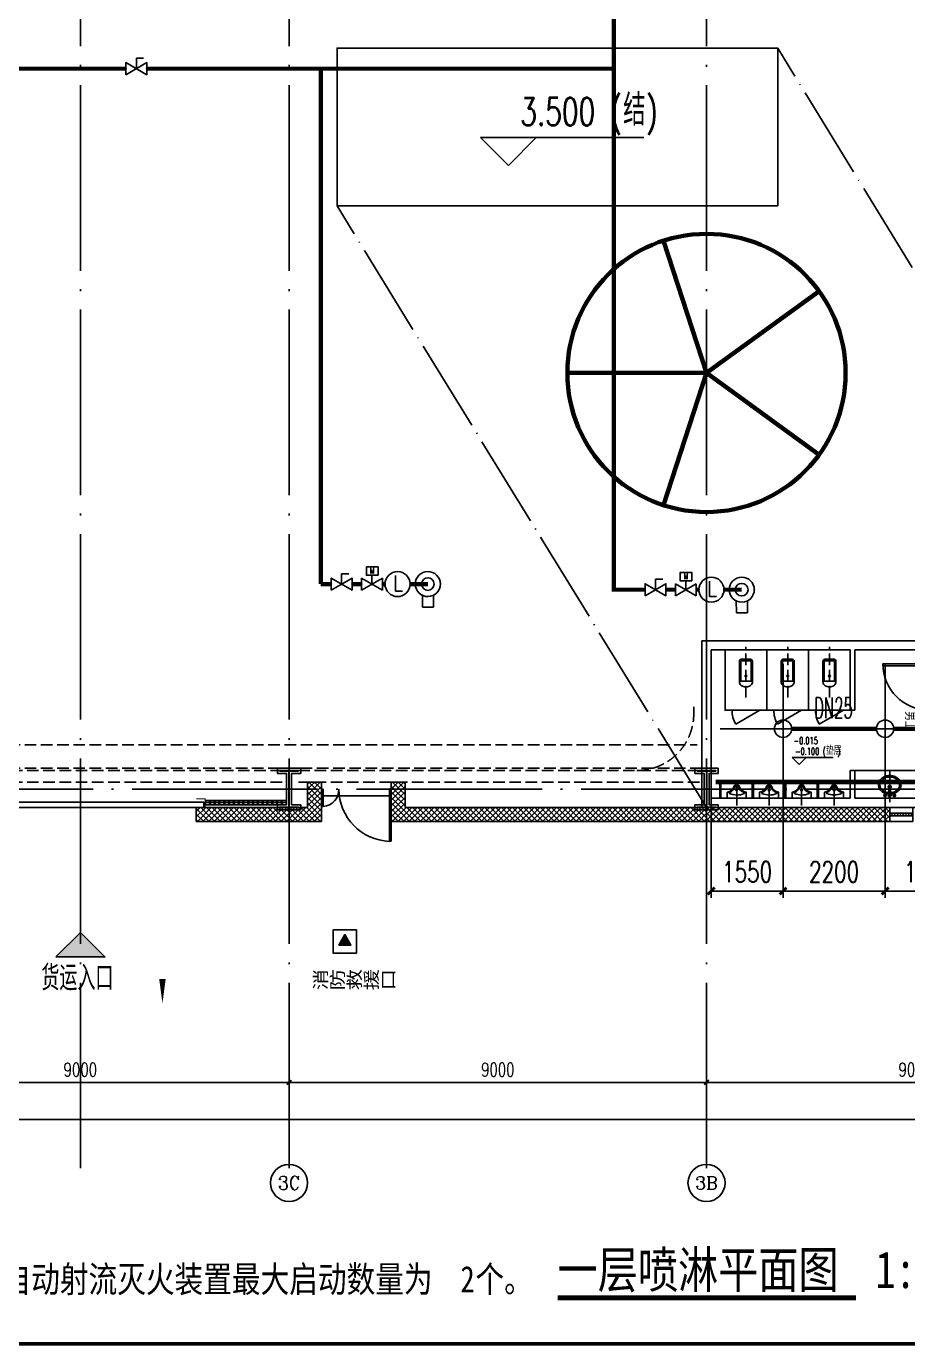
# Model space of a CAD drawing. Extents: x -452079 to 117456, y 3902 to 836955.
# Drawn here: x -152555 to -133557, y 410727 to 439183 of the extents above; entities that cross this region are included whole.
import ezdxf
from ezdxf.enums import TextEntityAlignment as Align

# ---------------------------------------------------------------- set-up
doc = ezdxf.new("R2010")
doc.units = 0
doc.header["$LTSCALE"] = 1000
doc.header["$MEASUREMENT"] = 0
for name, pattern in [('10平面$0$DASH', [0.35, 0.25, -0.1]), ('10平面$1$DOTE', [2.42, 2, -0.2, 0.02, -0.2]), ('CENTER', [2, 1.25, -0.25, 0.25, -0.25]), ('CONTINOUS', [0]), ('DASH', [0.35, 0.25, -0.1]), ('DOTE', [2.42, 2, -0.2, 0.02, -0.2])]:
    doc.linetypes.add(name, pattern=pattern)
for name, color, linetype in [('0-cxFrame', 155, 'Continuous'), ('0-辅助线', 1, 'Continuous'), ('10平面$0$WINDOW', 4, 'Continuous'), ('10平面$1$A-AXIS-DOTE', 14, '10平面$1$DOTE'), ('A-AXIS-D', 1, 'Continuous'), ('A-AXIS-DOTE', 14, 'DOTE'), ('A-AXIS-SYMB', 3, 'Continuous'), ('A-HATCH-2', 251, 'Continuous'), ('A-HRAIL', 173, 'Continuous'), ('A-LIN-V', 9, 'Continuous'), ('A-SFCE', 30, 'Continuous'), ('A-TEXT', 61, 'Continuous'), ('A-WC', 223, 'Continuous'), ('A-WINDOW', 140, 'Continuous'), ('A-云线', 2, 'Continuous'), ('AS-COLN', 6, 'Continuous'), ('AS-WALL', 40, 'Continuous'), ('DIM_喷淋', 6, 'Continuous'), ('EVALVE_喷淋', 7, 'Continuous'), ('FH-tri', 180, 'Continuous'), ('FM_ZF中水', 2, 'Continuous'), ('FM_ZF喷淋', 6, 'Continuous'), ('PUB_HATCH', 8, 'Continuous'), ('PUB_TEXT', 7, 'Continuous'), ('RP-N2-01$0$$0$A-WIND-J', 1, 'Continuous'), ('RP-N2-01$0$A-WIND-J', 3, 'Continuous'), ('S-其他', 3, 'Continuous'), ('SB_ZF喷头', 7, 'Continuous'), ('TEXT_喷淋', 6, 'Continuous'), ('TWT_TEXT', 7, 'Continuous'), ('WALL', 2, 'Continuous'), ('建-标高', 3, 'Continuous')]:
    doc.layers.add(name, color=color, linetype=linetype)
for name, color, linetype, lineweight in [('0-cxText', 131, 'Continuous', 25), ('Gps-ZF喷淋', 6, 'TG_ZP', 60), ('Gps-ZF喷淋中', 6, 'TG_ZP2', 60), ('柱间支撑', 6, 'CENTER', 0)]:
    doc.layers.add(name, color=color, linetype=linetype, lineweight=lineweight)
doc.styles.add('-宋体', font='', dxfattribs={"width": 0.8})
doc.styles.add('_TCH_AXIS', font='COMPLEX', dxfattribs={"bigfont": 'GBCBIG'})
doc.styles.add('_TCH_DIM', font='SIMPLEX', dxfattribs={"width": 0.75, "bigfont": '@1HZTXT'})
doc.styles.add('_TCH_DIM_T3', font='SIMPLEX', dxfattribs={"width": 0.705882, "bigfont": 'GBCBIG'})
doc.styles.add('_TCH_WINDOW', font='SIMPLEX', dxfattribs={"height": 3.5, "bigfont": 'GBCBIG'})
doc.styles.add('_TWT_PIPEDN', font='SIMPLEX', dxfattribs={"width": 0.65, "height": 3.5, "bigfont": 'HZTXT'})
doc.styles.add('A-STANDARD', font='SIMPLEX', dxfattribs={"bigfont": 'GBCBIG'})
doc.styles.add('cx_tuming', font='')
doc.styles.add('cx_tuqian1', font='')
doc.styles.add('HZ', font='SIMPLEX', dxfattribs={"bigfont": 'HZTXT'})
doc.styles.add('TG_LINETYPE', font='SIMPLEX', dxfattribs={"width": 0.8, "height": 3.5, "bigfont": 'HZTXT'})
doc.styles.add('黑体', font='', dxfattribs={"height": 12})
doc.styles.get('-宋体').set_extended_font_data('SimSun')
doc.styles.get('cx_tuming').set_extended_font_data('SimHei')
doc.styles.get('cx_tuqian1').set_extended_font_data('SimSun')
doc.styles.get('黑体').set_extended_font_data('SimHei')
doc.linetypes.add('TG_ZP', pattern='A,3,-0.6,["ZP",TG_LINETYPE,S=0.1,R=0,X=-0.52,Y=-0.15],0', length=3.6)
doc.linetypes.add('TG_ZP2', pattern='A,4,-0.6,["ZP2",TG_LINETYPE,S=0.1,R=0,X=-0.52,Y=-0.15],0', length=4.6)
doc.dimstyles.new('_TCH_ARCH&&100', dxfattribs={"dimtxt": 297.5, "dimasz": 100, "dimexe": 100, "dimexo": 100, "dimgap": 126.25, "dimtad": 1, "dimdec": 0, "dimzin": 0, "dimdsep": 46, "dimtxsty": '_TCH_DIM_T3', "dimblk": 'ARCHTICK', "dimcen": 0.09, "dimclrt": 7, "dimazin": 2, "dimtfac": 1, "dimtdec": 0, "dimtix": 1, "dimtmove": 2, "dimatfit": 3, "dimfxl": 0, "dimtolj": 1, "dimtzin": 0, "dimarcsym": 0})
doc.dimstyles.new('_TCH_ARCH&&150', dxfattribs={"dimtxt": 446.25, "dimasz": 150, "dimexe": 150, "dimexo": 150, "dimgap": 189.375, "dimtad": 1, "dimdec": 0, "dimzin": 0, "dimdsep": 46, "dimtxsty": '_TCH_DIM_T3', "dimblk": 'ARCHTICK', "dimcen": 0.09, "dimclrt": 7, "dimazin": 2, "dimtfac": 1, "dimtdec": 0, "dimtix": 1, "dimtmove": 2, "dimatfit": 3, "dimfxl": 0, "dimtolj": 1, "dimtzin": 0, "dimarcsym": 0})
pattern_1 = [(45, (60, 0), (-60.000061, 60.000061), []), (135, (60, 0), (-60.000061, -60.000061), [])]

# ---------------------------------------------------------------- blocks, each defined once
blk = doc.blocks.new('$VALVE$00000751')
for p, q in [((-53, -108), (-53, -221)), ((53, -221), (53, -108)), ((-53, -221), (53, -221))]:
    blk.add_line(p, q)
blk.add_lwpolyline([(-120, 0, 1), (120, 0, 1), (-120, 0, 1.76642)], format="xyb")
blk.add_circle((0, 0), 60)
for p in [(-120, 0), (120, 0)]:
    blk.add_point(p)
blk = doc.blocks.new('$VALVE$00000558')
for p, q in [((-125, 72), (125, -72)), ((125, 72), (-125, -72)), ((-125, 72), (-125, -72)), ((0, 0), (0, 104)), ((125, 72), (125, -72))]:
    blk.add_line(p, q)
blk.add_lwpolyline([(73, 106), (-66, 106), (-66, 206), (73, 206)], close=True)
for p in [(-125, 0), (125, 0)]:
    blk.add_point(p)
at = {"style": 'HZ', "width": 0.948502}
blk.add_text('M', height=69.3, dxfattribs=at).set_placement((-24, 125), (26, 125), align=Align.FIT)
blk = doc.blocks.new('$VALVE$00000531')
at = {"color": 7}
for p, q in [((-23, 104), (-23, -83)), ((-23, -83), (61, -83))]:
    blk.add_line(p, q, dxfattribs=at)
blk.add_lwpolyline([(-150, 0, 1), (150, 0, 1), (-150, 0, 0.808179)], format="xyb")
for p in [(-150, 0), (150, 0)]:
    blk.add_point(p)
blk = doc.blocks.new('$VALVE$00000437')
for p in [(0, 0), (87, 124)]:
    blk.add_line(p, (0, 124))
blk.add_lwpolyline([(-125, -72), (125, 72), (125, -72), (-125, 72)], close=True)
for p in [(-125, 0), (125, 0)]:
    blk.add_point(p)
blk = doc.blocks.new('A$C089F5A68')
at = {"layer": 'Gps-ZF喷淋', "linetype": 'TG_ZP', "const_width": 90}
for points in [[(0, 497), (224, 497)], [(675, 497), (877, 497)], [(1327, 497), (1384, 497)], [(1924, 497), (2308, 497)]]:
    blk.add_lwpolyline(points, dxfattribs=at)
at = {"layer": 'FM_ZF中水', "xscale": -2.25, "yscale": -2.25, "zscale": 2.25, "rotation": 180.437234267963}
blk.add_blockref('$VALVE$00000751', (2308, 497), dxfattribs=at)
at = {"layer": 'FM_ZF喷淋', "xscale": 1.8, "yscale": 1.8, "zscale": 1.8}
for name, p in [('$VALVE$00000558', (1102, 497)), ('$VALVE$00000437', (449, 497)), ('$VALVE$00000531', (1654, 497))]:
    blk.add_blockref(name, p, dxfattribs=at)
blk = doc.blocks.new('_ArchTick')
at = {"color": 0, "linetype": 'ByBlock', "const_width": 0.4}
blk.add_lwpolyline([(-0.5, -0.5), (0.5, 0.5)], dxfattribs=at)
blk = doc.blocks.new('*D364')
at = {"layer": 'A-AXIS-D', "color": 0, "lineweight": -2, "transparency": 16777216}
for p, q in [((165518, 3326), (165518, 2468)), ((174518, 3326), (174518, 2468)), ((165518, 2568), (174518, 2568))]:
    blk.add_line(p, q, dxfattribs=at)
at = {"layer": 'A-AXIS-D', "color": 0, "lineweight": -2, "transparency": 16777216, "xscale": 100, "yscale": 100, "zscale": 100, "rotation": 180}
blk.add_blockref('_ArchTick', (165518, 2568), dxfattribs=at)
at = {"layer": 'A-AXIS-D', "color": 0, "lineweight": -2, "transparency": 16777216, "xscale": 100, "yscale": 100, "zscale": 100}
blk.add_blockref('_ArchTick', (174518, 2568), dxfattribs=at)
at = {"layer": 'A-AXIS-D', "color": 7, "transparency": 16777216, "insert": (170018, 2843), "char_height": 297.5, "attachment_point": 5, "style": '_TCH_DIM_T3'}
blk.add_mtext('\\A1;9000', dxfattribs=at)
blk = doc.blocks.new('*D365')
at = {"layer": 'A-AXIS-D', "color": 0, "lineweight": -2, "transparency": 16777216}
for p, q in [((174518, 3326), (174518, 2468)), ((183518, 3326), (183518, 2468)), ((174518, 2568), (183518, 2568))]:
    blk.add_line(p, q, dxfattribs=at)
at = {"layer": 'A-AXIS-D', "color": 0, "lineweight": -2, "transparency": 16777216, "xscale": 100, "yscale": 100, "zscale": 100, "rotation": 180}
blk.add_blockref('_ArchTick', (174518, 2568), dxfattribs=at)
at = {"layer": 'A-AXIS-D', "color": 0, "lineweight": -2, "transparency": 16777216, "xscale": 100, "yscale": 100, "zscale": 100}
blk.add_blockref('_ArchTick', (183518, 2568), dxfattribs=at)
at = {"layer": 'A-AXIS-D', "color": 7, "transparency": 16777216, "insert": (179018, 2843), "char_height": 297.5, "attachment_point": 5, "style": '_TCH_DIM_T3'}
blk.add_mtext('\\A1;9000', dxfattribs=at)
blk = doc.blocks.new('*D366')
at = {"layer": 'A-AXIS-D', "color": 0, "lineweight": -2, "transparency": 16777216}
for p, q in [((183518, 3326), (183518, 2468)), ((192518, 3326), (192518, 2468)), ((183518, 2568), (192518, 2568))]:
    blk.add_line(p, q, dxfattribs=at)
at = {"layer": 'A-AXIS-D', "color": 0, "lineweight": -2, "transparency": 16777216, "xscale": 100, "yscale": 100, "zscale": 100, "rotation": 180}
blk.add_blockref('_ArchTick', (183518, 2568), dxfattribs=at)
at = {"layer": 'A-AXIS-D', "color": 0, "lineweight": -2, "transparency": 16777216, "xscale": 100, "yscale": 100, "zscale": 100}
blk.add_blockref('_ArchTick', (192518, 2568), dxfattribs=at)
at = {"layer": 'A-AXIS-D', "color": 7, "transparency": 16777216, "insert": (188018, 2843), "char_height": 297.5, "attachment_point": 5, "style": '_TCH_DIM_T3'}
blk.add_mtext('\\A1;9000', dxfattribs=at)
blk = doc.blocks.new('*D369')
at = {"layer": 'A-AXIS-D', "color": 0, "lineweight": -2, "transparency": 16777216}
for p, q in [((7618, 3226), (7618, 1668)), ((193318, 3226), (193318, 1668)), ((7618, 1768), (193318, 1768))]:
    blk.add_line(p, q, dxfattribs=at)
at = {"layer": 'A-AXIS-D', "color": 0, "lineweight": -2, "transparency": 16777216, "xscale": 100, "yscale": 100, "zscale": 100, "rotation": 180}
blk.add_blockref('_ArchTick', (7618, 1768), dxfattribs=at)
at = {"layer": 'A-AXIS-D', "color": 0, "lineweight": -2, "transparency": 16777216, "xscale": 100, "yscale": 100, "zscale": 100}
blk.add_blockref('_ArchTick', (193318, 1768), dxfattribs=at)
at = {"layer": 'A-AXIS-D', "color": 7, "transparency": 16777216, "insert": (100468, 2043), "char_height": 297.5, "attachment_point": 5, "style": '_TCH_DIM_T3'}
blk.add_mtext('\\A1;185700', dxfattribs=at)
blk = doc.blocks.new('清洁间')
at = {"layer": 'A-AXIS-DOTE', "color": 8, "linetype": 'DASH'}
blk.add_lwpolyline([(2044571, 1694020), (2045331, 1694020)], dxfattribs=at)
at = {"layer": 'A-WC'}
for points in [[(2045106, 1693770), (2045106, 1694270), (2044606, 1694270), (2044606, 1693770)], [(2045056, 1693820), (2045056, 1694220), (2044656, 1694220), (2044656, 1693820)]]:
    blk.add_lwpolyline(points, close=True, dxfattribs=at)
for points in [[(2044828, 1694048), (2044656, 1694220)], [(2044656, 1693820), (2044828, 1693991)], [(2044884, 1694048), (2045056, 1694220)], [(2045056, 1693820), (2044884, 1693991)]]:
    blk.add_lwpolyline(points, dxfattribs=at)
blk.add_circle((2044856, 1694020), 40, dxfattribs=at)
blk = doc.blocks.new('厕卫')
at = {"layer": 'A-AXIS-DOTE', "color": 8, "linetype": 'DASH'}
blk.add_line((50, -823), (50, 272), dxfattribs=at)
at = {"layer": 'A-WC'}
for p, q in [((-60, -40), (-60, -470)), ((150, -30), (-50, -30)), ((160, -470), (160, -40)), ((190, -470), (-90, -470)), ((350, -1097), (-170, -1397))]:
    blk.add_line(p, q, dxfattribs=at)
blk.add_lwpolyline([(-400, 203), (-400, -1097), (500, -1097), (500, 203)], close=True, dxfattribs=at)
blk.add_lwpolyline([(190, -40, 0.414214), (150, 0), (-50, 0, 0.414214), (-90, -40), (-90, -480, 0.414214), (20, -590), (80, -590, 0.414214), (190, -480)], format="xyb", close=True, dxfattribs=at)
blk.add_circle((50, -359), 20, dxfattribs=at)
for centre, radius, start, end in [((-50, -40), 10, 90, 180), ((150, -40), 10, 0, 90), ((350, -1097), 600, 180, 209.9999)]:
    blk.add_arc(centre, radius, start, end, dxfattribs=at)
for p in [(50, 0), (50, -359)]:
    blk.add_point(p, dxfattribs=at)
blk = doc.blocks.new('$lvtry$00000224')
at = {"color": 0}
for p, q in [((-363, 0), (-363, -300)), ((-338, 0), (-363, 0)), ((-338, 0), (-338, -300)), ((337, 0), (337, -300)), ((362, 0), (337, 0)), ((362, 0), (362, -300)), ((-338, -300), (-363, -300)), ((362, -300), (337, -300))]:
    blk.add_line(p, q, dxfattribs=at)
at = {"color": 0, "elevation": 0}
blk.add_lwpolyline([(-205, -131), (-205, 0), (205, 0), (205, -131, 0.268068), (51, -263, -0.317765), (0, -300, -0.317765), (-51, -263, 0.268068)], format="xyb", close=True, dxfattribs=at)
at = {"color": 0}
blk.add_circle((0, -182, 0), 20, dxfattribs=at)
for centre, radius, start, end in [((-152, -115, 0), 10, 114.1084, 248.1394), ((5, -466, 0), 395, 66.6675, 114.1084), ((-243, -341, 0), 233, 19.2639, 68.1394), ((0, -256, 0), 24, 199.2639, 269.4998), ((0, -256, 0), 24, 270.5002, 340.7361), ((243, -341, 0), 233, 110.4941, 160.7361), ((158, -113, 0), 10, 290.4941, 66.6675)]:
    blk.add_arc(centre, radius, start, end, dxfattribs=at)
blk.add_point((0, -182, 0), dxfattribs=at)
at = {"layer": 'A-AXIS-DOTE', "color": 8}
blk.add_lwpolyline([(0, 153), (0, -367)], dxfattribs=at)
blk = doc.blocks.new('小便器')
at = {"layer": 'A-WC', "xscale": -1, "rotation": 89.99999999999999}
blk.add_blockref('$lvtry$00000224', (2044606, 1695654), dxfattribs=at)
blk = doc.blocks.new('343243')
at = {"layer": '10平面$1$A-AXIS-DOTE', "color": 8}
blk.add_lwpolyline([(-137039, 783550), (-137039, 784210)], dxfattribs=at)
at = {"layer": 'A-WC'}
for p, q in [((-137176, 783694), (-137103, 783694)), ((-137139, 783657), (-137139, 783731)), ((-137084, 783875), (-136994, 783875)), ((-137071, 783707), (-137056, 783814)), ((-137064, 783668), (-137071, 783707)), ((-137064, 783668), (-137056, 783814)), ((-137064, 783668), (-137014, 783668)), ((-137063, 783687), (-137015, 783687)), ((-137056, 783814), (-137022, 783814)), ((-137056, 783804), (-137022, 783804)), ((-137039, 783830), (-137039, 783920)), ((-137014, 783668), (-137022, 783814)), ((-137008, 783707), (-137022, 783814)), ((-137014, 783668), (-137008, 783707)), ((-136976, 783694), (-136903, 783694)), ((-136939, 783657), (-136939, 783731))]:
    blk.add_line(p, q, dxfattribs=at)
for points in [[(-137069, 783721, -0.055034), (-137132, 783735, -0.088849), (-137208, 783776, -0.104988), (-137263, 783843, -0.12017), (-137282, 783920, -0.12017), (-137263, 783997, -0.104988), (-137208, 784064, -0.088849), (-137132, 784105, -0.080052), (-137039, 784120, -0.080052)], [(-137065, 783751, -0.056066), (-137123, 783763, -0.088849), (-137190, 783800, -0.104988), (-137237, 783857, -0.12017), (-137252, 783920, -0.12017), (-137237, 783983, -0.104988), (-137190, 784040, -0.088849), (-137123, 784077, -0.080052), (-137039, 784090, -0.080052)], [(-137039, 784120, -0.080052), (-136946, 784105, -0.088849), (-136870, 784064, -0.104988), (-136815, 783997, -0.12017), (-136796, 783920, -0.12017), (-136815, 783843, -0.104988), (-136870, 783776, -0.088849), (-136946, 783735, -0.055034), (-137010, 783721, -0.080052)], [(-137039, 784090, -0.080052), (-136956, 784077, -0.088849), (-136889, 784040, -0.104988), (-136842, 783983, -0.12017), (-136826, 783920, -0.12017), (-136842, 783857, -0.104988), (-136889, 783800, -0.088849), (-136956, 783763, -0.056066), (-137014, 783751, -0.080052)]]:
    blk.add_lwpolyline(points, format="xyb", dxfattribs=at)
for centre, radius in [((-137139, 783694), 25), ((-137139, 783694), 15), ((-137039, 783875), 30), ((-137039, 783875), 20), ((-136939, 783694), 25), ((-136939, 783694), 15)]:
    blk.add_circle(centre, radius, dxfattribs=at)
for centre, start, end in [((-137040, 783695), 80.5252, 279.4748), ((-137038, 783695), 260.5252, 99.4748)]:
    blk.add_arc(centre, 7.19, start, end, dxfattribs=at)
blk = doc.blocks.new('*U11')
at = {"color": 0}
blk.add_lwpolyline([(500, 0), (500, 1000), (460, 1000), (460, 0)], close=True, dxfattribs=at)
blk.add_arc((500, 0), 1000, 90, 180, dxfattribs=at)
blk = doc.blocks.new('*U10')
at = {"color": 0, "xscale": 0.001, "yscale": 0.001, "zscale": 0.001}
blk.add_blockref('*U11', (0, 0), dxfattribs=at)
blk = doc.blocks.new('*U13')
at = {"color": 0}
blk.add_lwpolyline([(400, 0), (400, 800), (360, 800), (360, 0)], close=True, dxfattribs=at)
blk.add_arc((400, 0), 800, 90, 180, dxfattribs=at)
blk = doc.blocks.new('*U12')
at = {"color": 0, "xscale": 0.00125, "yscale": 0.00125, "zscale": 0.00125}
blk.add_blockref('*U13', (0, 0), dxfattribs=at)
blk = doc.blocks.new('G$CA7A27C8F')
at = {"layer": 'WALL'}
for p, q in [((-1330, 2387), (-1330, -563)), ((-1130, 2387), (-1330, 2387)), ((-1130, 2387), (-1130, -363)), ((2070, 2387), (2070, -363)), ((2270, 2387), (2070, 2387)), ((2270, 2387), (2270, -463)), ((2070, 2187), (-1130, 2187)), ((-1330, -563), (-830, -563)), ((-830, -363), (-1130, -363)), ((170, -363), (-830, -363)), ((-830, -563), (-830, -363)), ((370, -363), (170, -363)), ((170, -363), (170, -563)), ((170, -563), (270, -563)), ((270, -563), (270, -1013)), ((2070, -363), (370, -363)), ((470, -1013), (470, -563)), ((2070, -563), (470, -563)), ((2070, -563), (2070, -2213)), ((2270, -463), (2270, -2313)), ((270, -1013), (470, -1013)), ((470, -1013), (470, -1813)), ((470, -1813), (270, -1813)), ((270, -1813), (270, -2213)), ((470, -2213), (470, -1813)), ((-1330, -2213), (-1330, -3963)), ((-830, -2213), (-1330, -2213)), ((-830, -2413), (-830, -2213)), ((270, -2213), (170, -2213)), ((170, -2213), (170, -2413)), ((2070, -2213), (470, -2213)), ((-1130, -2413), (-1130, -3913)), ((-1130, -2413), (-830, -2413)), ((170, -2413), (-830, -2413)), ((170, -2413), (370, -2413)), ((2070, -2413), (370, -2413)), ((1470, -3913), (1470, -2413)), ((2070, -2413), (2070, -3913)), ((2270, -2313), (2270, -3963)), ((-1330, -3963), (-1330, -7213)), ((170, -3913), (-1130, -3913)), ((170, -4013), (170, -3913)), ((2070, -3913), (1470, -3913)), ((1470, -4013), (1470, -3913)), ((2270, -3963), (2270, -7213)), ((170, -4013), (-1130, -4013)), ((-1130, -4013), (-1130, -7013)), ((2070, -4013), (1470, -4013)), ((2070, -4013), (2070, -7013)), ((2070, -4700), (1770, -4700)), ((1770, -4700), (1770, -4725)), ((2070, -4725), (1770, -4725)), ((2070, -4700), (2070, -4725)), ((2070, -7013), (-1130, -7013)), ((2270, -7213), (-1330, -7213))]:
    blk.add_line(p, q, dxfattribs=at)
for points in [[(-1130, 1587), (270, 1587), (270, 2187), (270, 2187)], [(2222, -4363), (1702, -4363)]]:
    blk.add_lwpolyline(points, dxfattribs=at)
at = {"layer": 'WALL', "elevation": 0}
blk.add_lwpolyline([(1939, -4568), (2070, -4568), (2070, -4158), (1939, -4158, -0.268068), (1806, -4312, 0.317765), (1770, -4363, 0.317765), (1806, -4414, -0.268068)], format="xyb", close=True, dxfattribs=at)
at = {"layer": 'WALL'}
blk.add_circle((1888, -4363, 0), 20, dxfattribs=at)
for centre, radius, start, end in [((1729, -4120, 0), 233, 289.2639, 339.5059), ((1957, -4205, 0), 10, 23.3325, 159.5059), ((1603, -4358, 0), 395, 335.8916, 23.3325), ((1814, -4363, 0), 24, 109.2639, 179.4998), ((1814, -4363, 0), 24, 180.5002, 250.7361), ((1729, -4606, 0), 233, 21.8606, 70.7361), ((1955, -4515, 0), 10, 201.8606, 335.8916)]:
    blk.add_arc(centre, radius, start, end, dxfattribs=at)
blk.add_point((1888, -4363, 0), dxfattribs=at)
for name, p, rotation in [('343243', (-137370, 785805), 180), ('厕卫', (1866, 1037), 270), ('厕卫', (1866, 137), 270), ('清洁间', (2046676, 1693207), 180), ('343243', (785700, 133876), 90), ('厕卫', (-928, -4513), 90), ('小便器', (2046676, 1690591), 180), ('厕卫', (-928, -5413), 90), ('小便器', (2046676, 1689891), 180), ('厕卫', (-928, -6313), 90), ('小便器', (2046676, 1689191), 180)]:
    blk.add_blockref(name, p, dxfattribs=dict(at, rotation=rotation))
for name, p, xscale, yscale, zscale, rotation in [('*U10', (-330, -463), 1000, -1000, 199.9999999999999, 180.0000000000208), ('*U12', (370, -1413), 800, -800, 199.9999999999998, 270), ('*U10', (-330, -2313), 1000, 1000, 200, 180.0000000000208)]:
    blk.add_blockref(name, p, dxfattribs=dict(at, xscale=xscale, yscale=yscale, zscale=zscale, rotation=rotation))
at = {"layer": 'WALL', "style": '_TCH_WINDOW'}
for s, p in [('女卫', (-372, 733)), ('清洁间', (1028, -1515)), ('男卫', (191, -2836))]:
    blk.add_text(s, height=231.5, dxfattribs=at).set_placement(p)
blk = doc.blocks.new('10平面$0$$DorLib2D$00000126')
at = {"color": 0, "linetype": 'Continuous'}
for p, q in [((-0.532, 0.5), (-0.532, 0.9)), ((0.532, 0.9), (0.532, 0.5))]:
    blk.add_line(p, q, dxfattribs=at)
at = {"color": 0, "linetype": '10平面$0$DASH'}
for p, q in [((-0.532, 0.9), (0.532, 0.9)), ((-0.532, 0.5), (0.532, 0.5))]:
    blk.add_line(p, q, dxfattribs=at)
blk = doc.blocks.new('DOOR2DLIB$SYSLIB$00000123')
at = {"color": 0}
for p, q in [((0.475, -0.001), (0.475, 0.752)), ((0.475, 0.752), (0.5, 0.752)), ((0.5, -0.001), (0.5, 0.752)), ((-0.5, 0), (-0.5, 0.252)), ((-0.475, 0.252), (-0.5, 0.252)), ((-0.475, 0), (-0.475, 0.252)), ((-0.475, 0), (-0.5, 0)), ((0.475, -0.001), (0.5, -0.001))]:
    blk.add_line(p, q, dxfattribs=at)
for centre, radius, start, end in [((0.505, -0.002), 0.755, 92.2493, 179.7238), ((-0.501, 0.003), 0.251, 359.7899, 84.0974)]:
    blk.add_arc(centre, radius, start, end, dxfattribs=at)
blk = doc.blocks.new('42343243')
at = {"layer": 'PUB_HATCH'}
h = blk.add_hatch(dxfattribs=at)
h.set_pattern_fill('多孔材料', color=256, scale=30, style=0)
h.set_pattern_definition(pattern_1)
h.paths.add_polyline_path([(-146454, 1222870), (-146154, 1223170), (-148854, 1223170), (-148854, 1222870)])
h = blk.add_hatch(dxfattribs=at)
h.set_pattern_fill('多孔材料', color=256, scale=30, style=0)
h.set_pattern_definition(pattern_1)
h.paths.add_polyline_path([(-146454, 1222320), (-146154, 1222620), (-146154, 1223170), (-146454, 1222870)])
h = blk.add_hatch(dxfattribs=at)
h.set_pattern_fill('多孔材料', color=256, scale=30, style=0)
h.set_pattern_definition(pattern_1)
h.paths.add_polyline_path([(-144654, 1222620), (-144354, 1222320), (-144354, 1222870), (-144654, 1223170)])
h = blk.add_hatch(dxfattribs=at)
h.set_pattern_fill('多孔材料', color=256, scale=30, style=0)
h.set_pattern_definition(pattern_1)
h.paths.add_polyline_path([(-137854, 1223170), (-144654, 1223170), (-144354, 1222870), (-137854, 1222870)])
h = blk.add_hatch(dxfattribs=at)
h.set_pattern_fill('多孔材料', color=256, scale=30, style=0)
h.set_pattern_definition(pattern_1)
h.paths.add_polyline_path([(-146454, 1222320), (-146154, 1222320), (-146154, 1222620)])
h = blk.add_hatch(dxfattribs=at)
h.set_pattern_fill('多孔材料', color=256, scale=30, style=0)
h.set_pattern_definition(pattern_1)
h.paths.add_polyline_path([(-144654, 1222620), (-144654, 1222320), (-144354, 1222320)])
at = {"layer": '10平面$0$WINDOW'}
blk.add_line((-144654, 1222620), (-146154, 1222620), dxfattribs=at)
at = {"layer": 'AS-WALL'}
for p, q in [((-146154, 1223170), (-148854, 1223170)), ((-148854, 1222870), (-148854, 1223170)), ((-146154, 1222620), (-146154, 1223170)), ((-144654, 1222620), (-144654, 1223170)), ((-137854, 1223170), (-144654, 1223170)), ((-137854, 1222870), (-137854, 1223170)), ((-146454, 1222870), (-148854, 1222870)), ((-146454, 1222320), (-146454, 1222870)), ((-144354, 1222320), (-144354, 1222870)), ((-137854, 1222870), (-144354, 1222870)), ((-146154, 1222320), (-146154, 1222620)), ((-144654, 1222620), (-144654, 1222320)), ((-146454, 1222320), (-146154, 1222320)), ((-144654, 1222320), (-144354, 1222320))]:
    blk.add_line(p, q, dxfattribs=at)
at = {"layer": '10平面$0$WINDOW', "zscale": 300}
for name, p, xscale, yscale, rotation in [('DOOR2DLIB$SYSLIB$00000123', (-145404, 1222470), -1500, -1500, 179.9999999999555), ('10平面$0$$DorLib2D$00000126', (-151354, 1223020), 5000, 300, 180)]:
    blk.add_blockref(name, p, dxfattribs=dict(at, xscale=xscale, yscale=yscale, rotation=rotation))
blk = doc.blocks.new('4324324')
at = {"layer": 'A-HATCH-2', "color": 8, "linetype": 'DASH'}
for p, q in [((-312854, 549870), (-138054, 549870)), ((-312854, 549370), (-138054, 549370))]:
    blk.add_line(p, q, dxfattribs=at)
blk = doc.blocks.new('w4324324')
at = {"layer": 'A-HATCH-2', "lineweight": 60}
for q in [(-1694760, 686605), (-1697614, 684532), (-1691907, 684532), (-1696524, 681178), (-1692997, 681178)]:
    blk.add_line((-1694760, 683605), q, dxfattribs=at)
blk.add_circle((-1694760, 683605), 3000, dxfattribs=at)
blk = doc.blocks.new('342343')
at = {"layer": 'A-LIN-V'}
blk.add_blockref('w4324324', (1030710, -62444), dxfattribs=at)
blk = doc.blocks.new('w42343243')
at = {"layer": 'A-HATCH-2', "color": 2}
blk.add_lwpolyline([(-165104, 621070), (-164604, 621070), (-164604, 620958), (-164800, 620958), (-164800, 620282), (-164604, 620282), (-164604, 620170), (-165104, 620170), (-165104, 620282), (-164908, 620282), (-164908, 620958), (-165104, 620958)], close=True, dxfattribs=at)
at = {"layer": 'AS-COLN', "color": 8}
blk.add_lwpolyline([(-165054, 621020), (-164654, 621020), (-164654, 621008), (-164850, 621008), (-164850, 620232), (-164654, 620232), (-164654, 620220), (-165054, 620220), (-165054, 620232), (-164858, 620232), (-164858, 621008), (-165054, 621008)], close=True, dxfattribs=at)
blk = doc.blocks.new('42343')
at = {"layer": 'A-WINDOW'}
for p in [(18000, -71700), (27000, -71700)]:
    blk.add_blockref('w42343243', p, dxfattribs=at)
blk = doc.blocks.new('RP-N2-01$0$$0$xfjy')
at = {"layer": 'RP-N2-01$0$$0$A-WIND-J'}
h = blk.add_hatch(color=8, dxfattribs=at)
h.dxf.hatch_style = 1
h.paths.add_polyline_path([(1141876, -26214), (1142135, -26214), (1142005, -25989)])
at = {"layer": 'RP-N2-01$0$$0$A-WIND-J', "color": 8, "const_width": 25}
blk.add_lwpolyline([(1141755, -25889), (1141755, -26389), (1142255, -26389), (1142255, -25889)], close=True, dxfattribs=at)
at = {"layer": 'RP-N2-01$0$$0$A-WIND-J', "color": 8}
for points in [[(1141755, -26389), (1142255, -26389), (1142255, -25889), (1141755, -25889)], [(1141876, -26214), (1142135, -26214), (1142005, -25989)]]:
    blk.add_lwpolyline(points, close=True, dxfattribs=at)
blk = doc.blocks.new('RP-N2-01$0$xfjy')
at = {"layer": 'RP-N2-01$0$$0$A-WIND-J', "color": 8}
blk.add_blockref('RP-N2-01$0$$0$xfjy', (0, 0), dxfattribs=at)
blk = doc.blocks.new('3333')
at = {"layer": 'A-SFCE', "const_width": 20}
blk.add_lwpolyline([(-227064, 766320), (-227064, 766510), (-227244, 766510), (-227244, 766320)], dxfattribs=at)
blk = doc.blocks.new('99平面图例外参$0$$LinePat$圆环')
for points in [[(0, 150), (300, 150)], [(0, 0), (300, 0)], [(0, -150), (300, -150)]]:
    blk.add_lwpolyline(points)
at = {"color": 0}
blk.add_circle((150, 0), 150, dxfattribs=at)
blk = doc.blocks.new('*U69')
at = {"color": 0}
for p, q in [((-250, 150), (250, 150)), ((250, 30), (-250, 30)), ((-250, -30), (-190, 30)), ((-190, -30), (-130, 30)), ((-130, -30), (-70, 30)), ((-70, -30), (-10, 30)), ((-10, -30), (50, 30)), ((50, -30), (110, 30)), ((110, -30), (170, 30)), ((170, -30), (230, 30)), ((250, -30), (-250, -30)), ((-250, -150), (250, -150))]:
    blk.add_line(p, q, dxfattribs=at)
for points in [[(-250, -150), (-250, 150)], [(250, -150), (250, 150)]]:
    blk.add_lwpolyline(points, dxfattribs=at)
blk = doc.blocks.new('*U68')
at = {"color": 0, "xscale": 0.001999999996058992, "yscale": 0.003333333333333334, "zscale": 0.001999999996058992}
blk.add_blockref('*U69', (0, 0), dxfattribs=at)
blk = doc.blocks.new('TK22.A0+1 L(Dragon)')
at = {"layer": '0-cxFrame', "const_width": 0.5}
blk.add_lwpolyline([(-80, 10), (-1465, 10), (-1465, 831), (-80, 831)], close=True, dxfattribs=at)
at = {"style": '黑体', "flags": 4}
blk.add_attdef('图幅', text='', height=3.3, dxfattribs=at).set_placement((-40, 3), align=Align.RIGHT)
at = {"layer": '0-cxText', "flags": 4}
for tag, height, style, p in [('建设单位', 3.5, 'cx_tuming', (-45, 240)), ('项目名称', 3.5, 'cx_tuming', (-45, 210)), ('子项名称', 3.5, 'cx_tuming', (-45, 180)), ('工程编号', 3.3, 'cx_tuqian1', (-35, 165)), ('图名1', 3.5, 'cx_tuming', (-45, 87)), ('图名2', 3.5, 'cx_tuming', (-45, 79)), ('图名3', 3.5, 'cx_tuming', (-45, 71)), ('出图日期', 3.3, 'cx_tuqian1', (-39, 60)), ('专业', 3.3, 'cx_tuqian1', (-55, 52)), ('图号', 3.3, 'cx_tuqian1', (-55, 44)), ('版次', 3.3, 'cx_tuqian1', (-20, 44))]:
    blk.add_attdef(tag, text='', height=height, dxfattribs=dict(at, style=style)).set_placement(p, align=Align.MIDDLE)
blk = doc.blocks.new('$TwtSys$00000125')
blk.add_circle((0, 0, 0), 1)
blk = doc.blocks.new('$EVALVE$00000030')
for p in [(0, 0), (87, 124)]:
    blk.add_line(p, (0, 124))
blk.add_lwpolyline([(-125, -72), (125, 72), (125, -72), (-125, 72)], close=True)
for p in [(-125, 0), (125, 0)]:
    blk.add_point(p)
blk = doc.blocks.new('*D406')
at = {"layer": 'DIM_喷淋', "color": 0, "lineweight": -2, "transparency": 16777216}
for p, q in [((-137792, 423883), (-137792, 420383)), ((-136242, 423883), (-136242, 420383)), ((-137792, 420533), (-136242, 420533))]:
    blk.add_line(p, q, dxfattribs=at)
at = {"layer": 'DIM_喷淋', "color": 0, "lineweight": -2, "transparency": 16777216, "xscale": 150, "yscale": 150, "zscale": 150, "rotation": 180}
blk.add_blockref('_ArchTick', (-137792, 420533), dxfattribs=at)
at = {"layer": 'DIM_喷淋', "color": 0, "lineweight": -2, "transparency": 16777216, "xscale": 150, "yscale": 150, "zscale": 150}
blk.add_blockref('_ArchTick', (-136242, 420533), dxfattribs=at)
at = {"layer": 'DIM_喷淋', "color": 7, "transparency": 16777216, "insert": (-137017, 420946), "char_height": 446.2, "attachment_point": 5, "style": '_TCH_DIM_T3'}
blk.add_mtext('\\A1;1550', dxfattribs=at)
blk = doc.blocks.new('*D407')
at = {"layer": 'DIM_喷淋', "color": 0, "lineweight": -2, "transparency": 16777216}
for p, q in [((-136242, 423883), (-136242, 420383)), ((-134042, 423883), (-134042, 420383)), ((-136242, 420533), (-134042, 420533))]:
    blk.add_line(p, q, dxfattribs=at)
at = {"layer": 'DIM_喷淋', "color": 0, "lineweight": -2, "transparency": 16777216, "xscale": 150, "yscale": 150, "zscale": 150, "rotation": 180}
blk.add_blockref('_ArchTick', (-136242, 420533), dxfattribs=at)
at = {"layer": 'DIM_喷淋', "color": 0, "lineweight": -2, "transparency": 16777216, "xscale": 150, "yscale": 150, "zscale": 150}
blk.add_blockref('_ArchTick', (-134042, 420533), dxfattribs=at)
at = {"layer": 'DIM_喷淋', "color": 7, "transparency": 16777216, "insert": (-135142, 420946), "char_height": 446.2, "attachment_point": 5, "style": '_TCH_DIM_T3'}
blk.add_mtext('\\A1;2200', dxfattribs=at)
blk = doc.blocks.new('*D408')
at = {"layer": 'DIM_喷淋', "color": 0, "lineweight": -2, "transparency": 16777216}
for p, q in [((-134042, 423883), (-134042, 420383)), ((-132142, 423883), (-132142, 420383)), ((-134042, 420533), (-132142, 420533))]:
    blk.add_line(p, q, dxfattribs=at)
at = {"layer": 'DIM_喷淋', "color": 0, "lineweight": -2, "transparency": 16777216, "xscale": 150, "yscale": 150, "zscale": 150, "rotation": 180}
blk.add_blockref('_ArchTick', (-134042, 420533), dxfattribs=at)
at = {"layer": 'DIM_喷淋', "color": 0, "lineweight": -2, "transparency": 16777216, "xscale": 150, "yscale": 150, "zscale": 150}
blk.add_blockref('_ArchTick', (-132142, 420533), dxfattribs=at)
at = {"layer": 'DIM_喷淋', "color": 7, "transparency": 16777216, "insert": (-133092, 420946), "char_height": 446.2, "attachment_point": 5, "style": '_TCH_DIM_T3'}
blk.add_mtext('\\A1;1900', dxfattribs=at)
blk = doc.blocks.new('A$C515E426B')
at = {"layer": 'FH-tri'}
h = blk.add_hatch(color=8, dxfattribs=at)
h.dxf.hatch_style = 1
h.paths.add_polyline_path([(169487.8, 5273.4), (170548.5, 5273.4), (170018.2, 5803.8)])
at = {"layer": 'PUB_HATCH'}
h = blk.add_hatch(dxfattribs=at)
h.set_pattern_fill('多孔材料', color=256, scale=30, style=0)
h.set_pattern_definition([(45, (321432.36, -540023.96), (-60.000061, 60.000061), []), (135, (321432.36, -540023.96), (-60.000061, -60.000061), [])])
h.paths.add_polyline_path([(183518.2, 8196), (187468.2, 8196), (187468.2, 8496), (183518.2, 8496)])
at = {"layer": 'A-AXIS-D'}
for centre in [(174518.2, 400), (183518.2, 400)]:
    blk.add_circle(centre, 400, dxfattribs=at)
at = {"layer": 'A-AXIS-DOTE', "color": 8, "ltscale": 2}
for p, q in [((170018.2, 716), (170018.2, 86200)), ((174518.2, 716), (174518.2, 86200)), ((183518.2, 716), (183518.2, 86200)), ((199332.4, 8896), (3362.4, 8896))]:
    blk.add_line(p, q, dxfattribs=at)
at = {"layer": 'A-AXIS-DOTE', "color": 8}
for p, q in [((193018.2, 11896), (185052.4, 24876.3)), ((183518.2, 8496), (175552.4, 21476.3))]:
    blk.add_line(p, q, dxfattribs=at)
at = {"layer": 'A-AXIS-SYMB'}
blk.add_lwpolyline([(171788.2, 5733.8, 0, 0, 0), (171788.2, 4273.8, 0, 140, 0), (171788.2, 4798.8, 0, 0, 0)], format="xyseb", dxfattribs=at)
at = {"layer": 'A-SFCE', "color": 8, "linetype": 'DASH'}
for p, q in [((174368.2, 9296), (156668.2, 9296)), ((183368.2, 9296), (174668.2, 9296)), ((174368.2, 9046), (156668.2, 9046)), ((183368.2, 9046), (174668.2, 9046))]:
    blk.add_line(p, q, dxfattribs=at)
at = {"layer": 'A-SFCE'}
blk.add_lwpolyline([(175552.4, 21476.3), (185052.4, 21476.3), (185052.4, 24876.3), (175552.4, 24876.3)], close=True, dxfattribs=at)
at = {"layer": 'A-云线', "color": 9, "linetype": 'DASH'}
blk.add_line((183243.2, 10671), (183243.2, 10521), dxfattribs=at)
blk.add_lwpolyline([(182018.2, 9296, 0.4142136), (183243.2, 10521)], format="xyb", dxfattribs=at)
at = {"layer": 'AS-WALL'}
for p, q in [((187468.2, 8496), (183518.2, 8496)), ((183518.2, 8496), (183518.2, 8196)), ((187468.2, 8196), (187468.2, 8496)), ((183518.2, 8196), (187468.2, 8196))]:
    blk.add_line(p, q, dxfattribs=at)
at = {"layer": 'FH-tri', "color": 8}
blk.add_lwpolyline([(169487.8, 5273.4), (170548.5, 5273.4), (170548.5, 5273.4), (170018.2, 5803.8)], close=True, dxfattribs=at)
at = {"layer": '建-标高'}
for p, q in [((179248.2, 22346.6), (178648.2, 22946.6)), ((178648.2, 22946.6), (182168.2, 22946.6)), ((179248.2, 22346.6), (179848.2, 22946.6)), ((185516, 9426), (185366, 9576)), ((185366, 9576), (186246, 9576)), ((185516, 9426), (185666, 9576))]:
    blk.add_line(p, q, dxfattribs=at)
at = {"layer": '柱间支撑', "color": 8, "const_width": 100}
blk.add_lwpolyline([(192318.2, 9046), (183718.2, 9046)], dxfattribs=at)
at = {"rotation": 270}
blk.add_blockref('G$CA7A27C8F', (190631.1, 10765.6), dxfattribs=at)
at = {"layer": 'A-HRAIL', "xscale": -0.3444734679294839, "yscale": 0.3333333333333333, "zscale": 0.3333333333333333, "rotation": 179.9999999997951}
for p in [(172707.4, 8602.1), (172810.7, 8602.1), (172914, 8602.1), (173017.4, 8602.1), (173120.7, 8602.1), (173224.1, 8602.1), (173327.4, 8602.1), (173430.8, 8602.1), (173534.1, 8602.1), (173637.4, 8602.1), (173740.8, 8602.1), (173844.1, 8602.1), (173947.5, 8602.1), (174050.8, 8602.1), (174154.2, 8602.1), (174257.5, 8602.1), (174360.8, 8602.1)]:
    blk.add_blockref('99平面图例外参$0$$LinePat$圆环', p, dxfattribs=at)
at = {"layer": 'A-LIN-V', "rotation": 90}
blk.add_blockref('342343', (804678.8, 681921), dxfattribs=at)
at = {"layer": 'A-SFCE', "rotation": 270}
blk.add_blockref('3333', (-593802.6, -218558.1), dxfattribs=at)
at = {"layer": 'A-WINDOW'}
for name in ['42343', '4324324']:
    blk.add_blockref(name, (321372.4, -540024), dxfattribs=at)
at = {"layer": 'A-WINDOW', "xscale": -1, "rotation": 180}
blk.add_blockref('42343243', (321372.4, 1231366), dxfattribs=at)
at = {"layer": 'A-WINDOW', "xscale": 500.000000985252, "yscale": -300, "zscale": 300, "rotation": 179.9999999936631}
blk.add_blockref('*U68', (187718.2, 8346), dxfattribs=at)
at = {"layer": 'RP-N2-01$0$A-WIND-J'}
blk.add_blockref('RP-N2-01$0$xfjy', (-966283.1, 31744.8, 0), dxfattribs=at)
at = {"layer": 'A-TEXT', "color": 8}
for s, height, style, p in [('货运入口', 540.14, 'A-STANDARD', (169176.9, 4551.3)), ('消防救援口', 384.1, '_TCH_DIM', (175011.4, 4573, 0))]:
    blk.add_text(s, height=height, dxfattribs=dict(at, style=style)).set_placement(p)
at = {"layer": 'PUB_TEXT', "style": 'A-STANDARD', "width": 0.705882}
for s, height, p in [('(', 595, (181441, 23206.6)), (')', 595, (182212.5, 23206.6)), ('3.500', 595, (179501, 23206.6)), ('-0.015', 148.75, (185397.4, 9863.5)), ('-0.100', 148.75, (185427.4, 9636)), ('(', 148.8, (186022.4, 9636)), (')', 148.8, (186338.1, 9636))]:
    blk.add_text(s, height=height, dxfattribs=at).set_placement(p)
at = {"layer": 'PUB_TEXT', "style": 'A-STANDARD'}
for s, height, p in [('结', 675.2, (181721, 23206.6)), ('垫层', 168.79, (186092.4, 9636))]:
    blk.add_text(s, height=height, dxfattribs=at).set_placement(p)
at = {"layer": 'PUB_TEXT', "style": '_TCH_AXIS'}
for s, height, p, p2 in [('3C', 294.28, (174280, 252.9), (174756.4, 252.9)), ('3B', 282.17, (183276.3, 258.9), (183760, 258.9))]:
    blk.add_text(s, height=height, dxfattribs=at).set_placement(p, p2, align=Align.FIT)
at = {"layer": 'A-AXIS-D'}
for base, p1, p2, picture, middle in [((174518.2, 2568.3), (165518.2, 3426.3), (174518.2, 3426.3), '*D364', (170018.2, 2843.3)), ((183518.2, 2568.3), (174518.2, 3426.3), (183518.2, 3426.3), '*D365', (179018.2, 2843.3)), ((192518.2, 2568.3), (183518.2, 3426.3), (192518.2, 3426.3), '*D366', (188018.2, 2843.3)), ((193318.2, 1768.3), (7618.2, 3326.3), (193318.2, 3326.3), '*D369', (100468.2, 2043.3))]:
    dim = blk.add_linear_dim(base=base, p1=p1, p2=p2, angle=0, dimstyle='_TCH_ARCH&&100', override={"dimgap": 0}, dxfattribs=at)
    dim.commit()
    dim.dimension.update_dxf_attribs({"geometry": picture, "text_midpoint": middle, "dimtype": 161})

msp = doc.modelspace()

# ---------------------------------------------------------------- hatches: boundary and pattern name
at = {"layer": 'Gps-ZF喷淋'}
for points in [[(-139891.68, 427032.52), (-139936.68, 427032.52), (-139936.68, 426987.52)], [(-139891.68, 427032.52), (-139891.68, 426987.52), (-139936.68, 426987.52)]]:
    msp.add_hatch(color=256, dxfattribs=at).paths.add_polyline_path(points)

# ---------------------------------------------------------------- linework, layer by layer
at = {"layer": '0-辅助线', "color": 8}
for p, q in [((-136241.68, 425432.5), (-136241.68, 422571.5)), ((-134041.68, 425432.5), (-134041.68, 422571.5)), ((-137595.47, 424032.5), (-133632.43, 424032.5))]:
    msp.add_line(p, q, dxfattribs=at)
at = {"layer": 'Gps-ZF喷淋', "const_width": 90}
for points in [[(-139891.68, 438270.6), (-139891.68, 456621.48)], [(-166010.99, 438270.6), (-150409.12, 438270.6)], [(-149958.43, 438270.6), (-146207.11, 438270.6)], [(-146207.11, 427153.28), (-146207.11, 438270.6)], [(-146207.11, 438270.6), (-139891.68, 438270.6)], [(-139891.68, 427032.52), (-139891.68, 438270.6)], [(-139891.68, 427032.52), (-139440.05, 427032.52)]]:
    msp.add_lwpolyline(points, dxfattribs=at)
at = {"layer": 'Gps-ZF喷淋中', "color": 3, "linetype": 'CONTINOUS', "const_width": 90}
for points in [[(-134229.18, 424032.5), (-136054.18, 424032.5)], [(-132141.68, 424032.5), (-133854.18, 424032.5)]]:
    msp.add_lwpolyline(points, dxfattribs=at)
at = {"layer": 'S-其他', "color": 20, "const_width": 105}
msp.add_lwpolyline([(-141101.87, 411758.3), (-134668.08, 411758.3)], dxfattribs=at)

# ---------------------------------------------------------------- block references
at = {"layer": '0-cxFrame', "xscale": 150, "yscale": 150, "zscale": 150}
msp.add_blockref('TK22.A0+1 L(Dragon)', (-105368.56, 409264.62), dxfattribs=at)
at = {"layer": '0-辅助线'}
for p in [(-146207.11, 426656.13), (-139440.06, 426535.38)]:
    msp.add_blockref('A$C089F5A68', p, dxfattribs=at)
at = {"layer": 'EVALVE_喷淋', "xscale": 1.8, "yscale": 1.8, "zscale": 1.8}
msp.add_blockref('$EVALVE$00000030', (-150183.77, 438270.6), dxfattribs=at)
at = {"layer": 'SB_ZF喷头', "xscale": 187.5, "yscale": 187.5, "zscale": 187.5}
for p in [(-136241.68, 424032.5), (-134041.68, 424032.5)]:
    msp.add_blockref('$TwtSys$00000125', p, dxfattribs=at)
at = {"layer": 'WALL'}
msp.add_blockref('A$C515E426B', (-321409.86, 413836.46), dxfattribs=at)

# ---------------------------------------------------------------- texts
at = {"layer": 'S-其他', "color": 7, "style": '-宋体', "width": 0.8}
for s, p in [('一层喷淋平面图', (-141101.87, 411968.3)), ('1:150', (-134248.08, 411968.3))]:
    msp.add_text(s, height=793.038, dxfattribs=at).set_placement(p)
at = {"layer": 'TEXT_喷淋', "linetype": 'CONTINOUS', "style": '_TWT_PIPEDN', "width": 0.52}
msp.add_text('DN25', height=450, dxfattribs=at).set_placement((-135570.68, 424257.5))
at = {"layer": 'TWT_TEXT', "color": 1, "style": '-宋体', "width": 0.8}
for s, height, p in [('注：喷射型自动射流灭火装置最大启动数量为', 566.4557, (-156159.58, 411877.5)), ('2', 566.46, (-143197.55, 411877.5)), ('个。', 566.456, (-142873.5, 411877.5))]:
    msp.add_text(s, height=height, dxfattribs=at).set_placement(p)

# ---------------------------------------------------------------- dimensions: what is measured, and where the dimension line sits
at = {"layer": 'DIM_喷淋'}
for p1, p2, picture, middle in [((-137791.68, 424032.5), (-136241.68, 424032.5), '*D406', (-137016.68, 420945.63)), ((-136241.68, 424032.5), (-134041.68, 424032.5), '*D407', (-135141.68, 420945.63)), ((-134041.68, 424032.5), (-132141.68, 424032.5), '*D408', (-133091.68, 420945.63))]:
    dim = msp.add_aligned_dim(p1=p1, p2=p2, distance=-3499.37, dimstyle='_TCH_ARCH&&150', dxfattribs=at)
    dim.commit()
    dim.dimension.update_dxf_attribs({"geometry": picture, "text_midpoint": middle})

doc.saveas('drawing.dxf')
